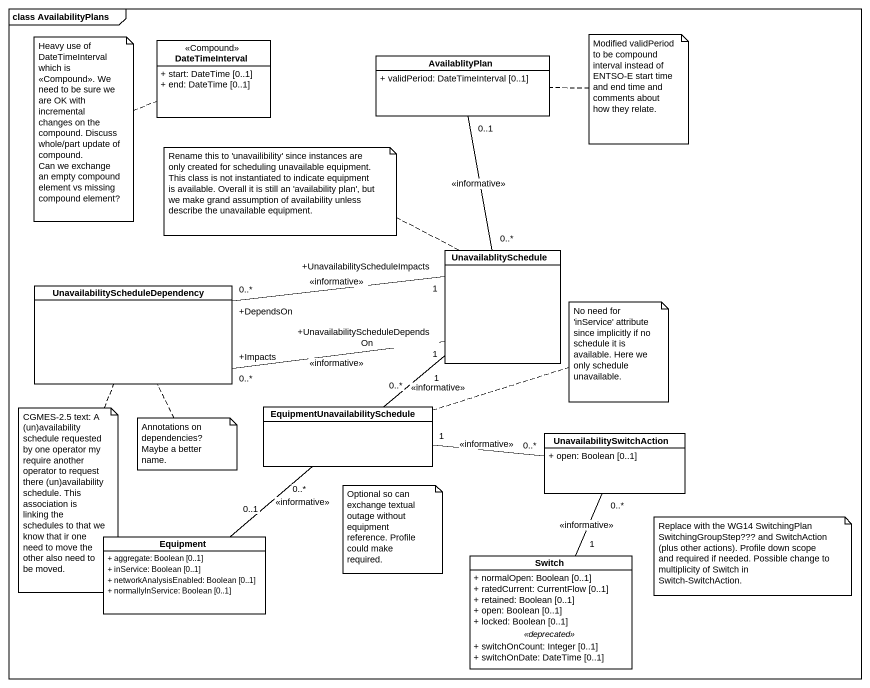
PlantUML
@startuml
mainframe class AvailabilityPlans
hide circle
hide empty members
skinparam classAttributeIconSize 0
class DateTimeInterval <<Compound>> {
  + start: DateTime [0..1]
  + end: DateTime [0..1]
}
class AvailablityPlan {
  + validPeriod: DateTimeInterval [0..1]
}
class UnavailablitySchedule
class "UnavailabilityScheduleDependency" as UnavailabilityScheduleDepend
class "EquipmentUnavailabilitySchedule" as EquipmentUnavailabilitySched
class UnavailabilitySwitchAction {
  + open: Boolean [0..1]
}
class Equipment {
  + aggregate: Boolean [0..1]
  + inService: Boolean [0..1]
  + networkAnalysisEnabled: Boolean [0..1]
  + normallyInService: Boolean [0..1]
}
class Switch {
  + normalOpen: Boolean [0..1]
  + ratedCurrent: CurrentFlow [0..1]
  + retained: Boolean [0..1]
  + open: Boolean [0..1]
  + locked: Boolean [0..1]
  .. <<deprecated>> ..
  + switchOnCount: Integer [0..1]
  + switchOnDate: DateTime [0..1]
}
UnavailablitySchedule "0..*" -up- "0..1" AvailablityPlan : <<informative>>
UnavailabilityScheduleDepend "+DependsOn\n0..*" -right- "+UnavailabilityScheduleImpacts\n1" UnavailablitySchedule : <<informative>>
UnavailabilityScheduleDepend "+Impacts\n0..*" -right- "+UnavailabilityScheduleDependsOn\n1" UnavailablitySchedule : <<informative>>
EquipmentUnavailabilitySched "0..*" -up- "1" UnavailablitySchedule : <<informative>>
EquipmentUnavailabilitySched "0..*" -- "0..1" Equipment : <<informative>>
UnavailabilitySwitchAction "0..*" -left- "1" EquipmentUnavailabilitySched : <<informative>>
UnavailabilitySwitchAction "0..*" -- "1" Switch : <<informative>>
note left of DateTimeInterval
  Heavy use of DateTimeInterval which is <<Compound>>. We need to be sure we are OK with incremental changes on the compound. Discuss whole/part update of compound.
  Can we exchange an empty compound element vs missing compound element?
end note
note right of AvailablityPlan : Modified validPeriod to be compound interval instead of ENTSO-E start time and end time and comments about how they relate.
note left of UnavailablitySchedule : Rename this to 'unavailibility' since instances are only created for scheduling unavailable equipment. This class is not instantiated to indicate equipment is available. Overall it is still an 'availability plan', but we make grand assumption of availability unless describe the unavailable equipment.
note right of EquipmentUnavailabilitySched : No need for 'inService' attribute since implicitly if no schedule it is available. Here we only schedule unavailable.
note bottom of UnavailabilityScheduleDepend : CGMES-2.5 text: A (un)availability schedule requested by one operator my require another operator to request there (un)availability schedule. This association is linking the schedules to that we know that ir one need to move the other also need to be moved.
note bottom of UnavailabilityScheduleDepend : Annotations on dependencies? Maybe a better name.
note as N7
  Optional so can exchange textual outage without equipment reference. Profile could make required.
end note
note as N8
  Replace with the WG14 SwitchingPlan SwitchingGroupStep??? and SwitchAction (plus other actions). Profile down scope and required if needed. Possible change to multiplicity of Switch in Switch-SwitchAction.
end note
@enduml
